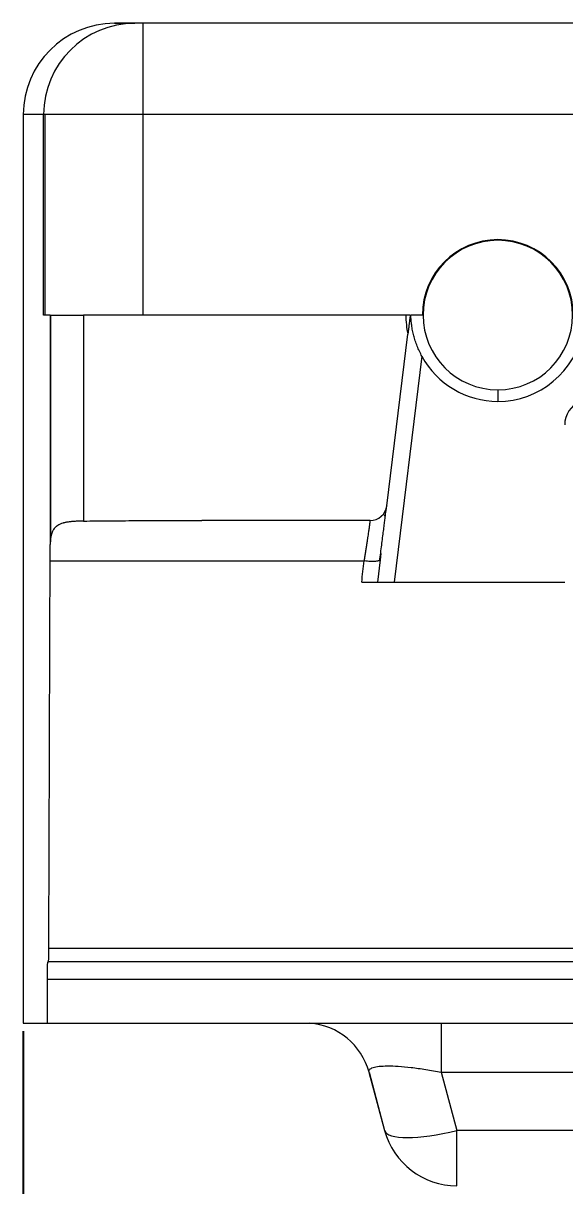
# Model space of a CAD drawing. Header units: millimetres. Extents: x 696 to 1262, y 405 to 535.
# Drawn here: x 695.8 to 728.4, y 447.6 to 517.6 of the extents above; entities that cross this region are included whole.
import ezdxf

# ---------------------------------------------------------------- set-up
doc = ezdxf.new("R2010")
doc.units = ezdxf.units.MM
doc.layers.add('core', color=7, linetype='Continuous', lineweight=20)
doc.layers.add('dim', color=82, linetype='Continuous', lineweight=9)
doc.dimstyles.get("Standard").update_dxf_attribs({"dimtxt": 0.18, "dimasz": 0.18, "dimexe": 0.18, "dimexo": 0.0625, "dimgap": 0.09, "dimtad": 0, "dimtih": 1, "dimtoh": 1, "dimzin": 0, "dimdsep": 46, "dimtxsty": 'Standard', "dimcen": 0.09, "dimadec": 0, "dimazin": 0, "dimtfac": 1, "dimtofl": 0, "dimtmove": 0, "dimatfit": 3, "dimfxl": 0, "dimtolj": 1, "dimtzin": 0, "dimarcsym": 0})

# ---------------------------------------------------------------- blocks, each defined once
blk = doc.blocks.new('*D6')
at = {"layer": 'Defpoints', "color": 0, "lineweight": 18, "transparency": 16777216}
for p in [(695.805, 457.371), (788.125, 457.371), (695.805, 432.13)]:
    blk.add_point(p, dxfattribs=at)
at = {"layer": 'dim', "color": 0, "lineweight": -2, "transparency": 16777216}
for p, q in [((695.805, 456.871), (695.805, 431.631)), ((788.125, 456.871), (788.125, 431.631)), ((697.805, 432.13), (736.465, 432.13)), ((786.125, 432.13), (747.465, 432.13))]:
    blk.add_line(p, q, dxfattribs=at)
at = {"layer": 'dim', "color": 0, "lineweight": 18, "transparency": 16777216}
for points in [[(697.805, 432.464), (697.805, 431.797), (695.805, 432.13)], [(786.125, 432.464), (786.125, 431.797), (788.125, 432.13)]]:
    blk.add_solid(points, dxfattribs=at)
at = {"layer": 'dim', "color": 0, "lineweight": 18, "transparency": 16777216, "insert": (741.965, 432.13), "char_height": 2.5, "attachment_point": 5}
blk.add_mtext('\\A1;92.32', dxfattribs=at)

msp = doc.modelspace()

# ---------------------------------------------------------------- linework, layer by layer
at = {"layer": 'core', "linetype": 'Continuous', "lineweight": 13}
for p, q in [((701.292, 517.571), (702.515, 517.571)), ((780.902, 517.571), (703.028, 517.571)), ((703.028, 512.071), (703.028, 517.571)), ((697.029, 512.071), (695.805, 512.071)), ((703.028, 512.071), (697.029, 512.071)), ((697.029, 500.001), (697.029, 512.071)), ((697.131, 500.001), (697.131, 512.071)), ((703.028, 500.001), (703.028, 512.071)), ((780.902, 512.071), (703.028, 512.071)), ((724.369, 504.501), (724.369, 504.543)), ((697.429, 500.001), (697.429, 486.189)), ((697.463, 486.64), (697.463, 500.001)), ((699.429, 500.001), (699.429, 487.596)), ((719.095, 500.001), (719.089, 499.955)), ((719.803, 497.515), (718.132, 483.91)), ((724.369, 495.501), (724.369, 494.802)), ((717.685, 488.516), (717.681, 488.487)), ((697.422, 485.192), (716.33, 485.192)), ((717.333, 485.648), (717.285, 485.261)), ((697.343, 461.873), (786.587, 461.873)), ((697.264, 460.007), (786.666, 460.007)), ((720.961, 457.371), (720.961, 454.406)), ((716.613, 454.409), (717.553, 450.904)), ((720.961, 454.406), (721.899, 450.907)), ((720.961, 454.406), (762.969, 454.406)), ((721.899, 447.571), (721.899, 450.907)), ((762.031, 450.907), (721.899, 450.907))]:
    msp.add_line(p, q, dxfattribs=at)
at = {"layer": 'core', "linetype": 'Continuous', "lineweight": 18}
for p, q in [((702.528, 517.571), (701.305, 517.571)), ((703.028, 517.571), (702.528, 517.571)), ((780.902, 517.571), (703.028, 517.571)), ((695.805, 512.071), (695.805, 457.371)), ((697.429, 500.001), (697.029, 500.001)), ((697.429, 500.001), (699.429, 500.001)), ((718.831, 500.001), (699.429, 500.001)), ((719.095, 500.001), (718.831, 500.001)), ((719.827, 500.001), (719.131, 500.001)), ((717.685, 488.516), (718.953, 498.844)), ((716.687, 487.633), (706.557, 487.633)), ((717.285, 485.261), (717.119, 483.91)), ((716.173, 483.91), (728.394, 483.91)), ((697.281, 461.059), (697.326, 461.059)), ((786.604, 461.059), (697.326, 461.059)), ((695.805, 457.371), (697.266, 457.371)), ((697.266, 457.371), (786.664, 457.371)), ((716.614, 454.406), (717.552, 450.907))]:
    msp.add_line(p, q, dxfattribs=at)
for centre, radius, start, end in [((701.305, 512.071), 5.5, 90, 180), ((724.369, 500.001), 4.542, 90, 180), ((724.369, 500.001), 4.5, 90, 270), ((724.369, 500.001), 4.542, 0, 90), ((724.369, 500.001), 4.5, 270, 90), ((724.369, 500.001), 5.538, 180, 192.05761), ((724.369, 500.001), 5.199, 270, 349.90183), ((724.369, 500.001), 5.199, 208.56453, 270), ((716.687, 488.638), 1.006, 270, 353.00031), ((712.75, 453.371), 4, 14.99975, 85.95232), ((721.899, 452.071), 4.5, 195, 270)]:
    msp.add_arc(centre, radius, start, end, dxfattribs=at)
at = {"layer": 'core', "linetype": 'Continuous', "lineweight": 13}
for centre, major_axis, ratio, start_param, end_param in [((702.528, 512.071), (0, -5.5), 0.999848, 3.141593, 4.712389), ((729.899, 493.395), (0, -1.508), 0.99863, 3.546469, 4.712389), ((721.899, 452.071), (4.347, 1.165), 0.250563, 3.141593, 4.645351)]:
    msp.add_ellipse(centre, major_axis=major_axis, ratio=ratio, start_param=start_param, end_param=end_param, dxfattribs=at)
at = {"layer": 'core', "linetype": 'Continuous', "lineweight": 18}
for points, degree in [([(719.095, 500.001), (719.091, 499.967), (719.083, 499.902), (719.071, 499.807), (719.06, 499.713), (719.048, 499.62), (719.037, 499.528), (719.026, 499.434), (719.014, 499.34), (719.002, 499.245), (718.99, 499.148), (718.978, 499.049), (718.966, 498.948), (718.957, 498.879), (718.953, 498.844)], 3), ([(717.556, 487.892), (717.648, 488.189), (717.668, 488.414)], 2), ([(699.429, 487.596), (699.945, 487.602), (700.982, 487.612), (702.551, 487.623), (703.607, 487.628), (704.137, 487.629)], 3), ([(704.137, 487.629), (704.944, 487.632), (705.75, 487.633), (706.557, 487.633)], 3), ([(697.422, 485.192), (697.423, 485.37), (697.424, 485.713), (697.427, 486.034), (697.429, 486.189)], 3), ([(697.343, 461.873), (697.352, 464.474), (697.369, 469.67), (697.396, 477.443), (697.413, 482.611), (697.422, 485.192)], 3), ([(716.173, 483.91), (716.225, 484.337), (716.277, 484.765), (716.33, 485.192)], 3), ([(697.266, 457.371), (697.265, 458.25), (697.264, 459.128), (697.264, 460.007)], 3)]:
    msp.add_open_spline(points, degree=degree, dxfattribs=at)
for points, knots in [([(719.803, 497.515), (719.748, 497.616), (719.697, 497.717), (719.601, 497.922), (719.556, 498.025), (719.494, 498.181), (719.475, 498.233), (719.437, 498.338), (719.419, 498.39), (719.367, 498.549), (719.336, 498.654), (719.281, 498.863), (719.257, 498.968), (719.215, 499.176), (719.197, 499.28), (719.168, 499.487), (719.157, 499.591), (719.144, 499.745), (719.141, 499.797), (719.135, 499.899), (719.133, 499.95), (719.131, 500.001)], [0, 0, 0, 0, 0.125, 0.125, 0.25, 0.25, 0.3125, 0.3125, 0.375, 0.375, 0.5, 0.5, 0.625, 0.625, 0.75, 0.75, 0.875, 0.875, 0.9375, 0.9375, 1, 1, 1, 1]), ([(717.258, 485.197), (717.279, 485.362), (717.32, 485.685), (717.379, 486.155), (717.434, 486.597), (717.485, 487.004), (717.531, 487.369), (717.569, 487.683), (717.601, 487.942), (717.616, 488.073), (717.623, 488.128)], [0, 0, 0, 0, 0.124431, 0.249079, 0.373977, 0.499067, 0.624274, 0.749554, 0.874814, 1, 1, 1, 1]), ([(699.429, 487.596), (699.353, 487.596), (699.278, 487.594), (699.13, 487.589), (699.057, 487.586), (698.948, 487.58), (698.894, 487.577), (698.841, 487.573), (698.805, 487.57), (698.787, 487.569), (698.698, 487.561), (698.63, 487.553), (698.497, 487.535), (698.432, 487.524), (698.339, 487.505), (698.293, 487.495), (698.248, 487.483), (698.219, 487.475), (698.204, 487.471), (698.132, 487.45), (698.078, 487.43), (697.977, 487.387), (697.929, 487.362), (697.863, 487.322), (697.842, 487.307), (697.811, 487.284), (697.801, 487.277), (697.781, 487.261), (697.733, 487.22), (697.692, 487.176), (697.632, 487.099), (697.605, 487.058), (697.576, 487.002), (697.571, 486.991), (697.56, 486.969), (697.555, 486.957), (697.539, 486.922), (697.53, 486.898), (697.487, 486.776), (697.465, 486.669), (697.447, 486.526), (697.444, 486.496), (697.439, 486.437), (697.432, 486.347), (697.43, 486.253), (697.429, 486.189)], [0, 0, 0, 0, 0.0625, 0.0625, 0.125, 0.125, 0.15625, 0.171875, 0.171875, 0.1875, 0.1875, 0.25, 0.25, 0.3125, 0.3125, 0.34375, 0.359375, 0.359375, 0.375, 0.375, 0.4375, 0.4375, 0.5, 0.5, 0.53125, 0.53125, 0.546875, 0.546875, 0.5625, 0.625, 0.625, 0.6875, 0.6875, 0.703125, 0.703125, 0.71875, 0.71875, 0.75, 0.75, 0.875, 0.875, 0.90625, 0.90625, 0.9375, 1, 1, 1, 1]), ([(716.687, 487.59), (716.687, 487.592), (716.688, 487.597), (716.688, 487.605), (716.688, 487.611), (716.689, 487.617), (716.689, 487.622), (716.689, 487.626), (716.689, 487.629), (716.688, 487.631), (716.688, 487.633), (716.687, 487.633), (716.687, 487.633)], [0, 0, 0, 0, 0.087477, 0.188895, 0.290305, 0.391706, 0.493101, 0.59449, 0.695873, 0.797252, 0.898627, 1, 1, 1, 1]), ([(717.285, 485.261), (717.284, 485.25), (717.277, 485.239), (717.263, 485.229), (717.262, 485.228), (717.262, 485.228)], [0, 0, 0, 0, 0.955673, 0.955673, 1, 1, 1, 1]), ([(697.326, 461.059), (697.327, 461.059), (697.328, 461.064), (697.329, 461.079), (697.33, 461.085), (697.331, 461.1), (697.331, 461.109), (697.332, 461.138), (697.333, 461.162), (697.335, 461.205), (697.335, 461.22), (697.336, 461.245), (697.336, 461.253), (697.336, 461.271), (697.337, 461.28), (697.338, 461.326), (697.338, 461.366), (697.339, 461.432), (697.34, 461.455), (697.34, 461.49), (697.34, 461.502), (697.34, 461.526), (697.341, 461.539), (697.341, 461.601), (697.342, 461.705), (697.343, 461.816), (697.343, 461.873)], [0, 0, 0, 0, 0.125, 0.125, 0.1875, 0.1875, 0.25, 0.25, 0.375, 0.375, 0.4375, 0.4375, 0.46875, 0.46875, 0.5, 0.5, 0.625, 0.625, 0.6875, 0.6875, 0.71875, 0.71875, 0.75, 0.75, 0.875, 1, 1, 1, 1]), ([(697.264, 460.007), (697.264, 460.075), (697.264, 460.143), (697.264, 460.242), (697.264, 460.276), (697.264, 460.325), (697.264, 460.341), (697.264, 460.374), (697.265, 460.39), (697.265, 460.469), (697.266, 460.53), (697.266, 460.602), (697.267, 460.616), (697.267, 460.644), (697.267, 460.657), (697.268, 460.698), (697.268, 460.749), (697.269, 460.795), (697.27, 460.839), (697.271, 460.86), (697.272, 460.919), (697.273, 460.951), (697.275, 460.991), (697.275, 461.003), (697.276, 461.018), (697.276, 461.023), (697.277, 461.031), (697.277, 461.035), (697.279, 461.052), (697.28, 461.059), (697.281, 461.059)], [0, 0, 0, 0, 0.125, 0.125, 0.1875, 0.1875, 0.21875, 0.21875, 0.25, 0.25, 0.375, 0.375, 0.40625, 0.40625, 0.4375, 0.4375, 0.5, 0.5625, 0.5625, 0.625, 0.625, 0.75, 0.75, 0.8125, 0.8125, 0.84375, 0.84375, 0.875, 0.875, 1, 1, 1, 1])]:
    msp.add_open_spline(points, degree=3, knots=knots, dxfattribs=at)
at = {"layer": 'core', "linetype": 'Continuous', "lineweight": 13}
for points, knots in [([(716.33, 485.192), (716.331, 485.201), (716.334, 485.219), (716.338, 485.246), (716.343, 485.273), (716.347, 485.3), (716.351, 485.326), (716.355, 485.352), (716.36, 485.379), (716.364, 485.405), (716.368, 485.431), (716.372, 485.456), (716.376, 485.482), (716.38, 485.508), (716.384, 485.533), (716.388, 485.558), (716.392, 485.583), (716.396, 485.608), (716.4, 485.633), (716.404, 485.657), (716.408, 485.682), (716.412, 485.706), (716.415, 485.73), (716.419, 485.754), (716.423, 485.778), (716.427, 485.801), (716.43, 485.825), (716.434, 485.848), (716.438, 485.871), (716.441, 485.894), (716.445, 485.917), (716.448, 485.939), (716.452, 485.962), (716.455, 485.984), (716.459, 486.006), (716.462, 486.028), (716.466, 486.05), (716.469, 486.071), (716.472, 486.093), (716.476, 486.114), (716.479, 486.135), (716.493, 486.225), (716.517, 486.38), (716.548, 486.586), (716.576, 486.774), (716.595, 486.9), (716.606, 486.975), (716.611, 487.007), (716.615, 487.039), (716.62, 487.069), (716.624, 487.099), (716.628, 487.129), (716.632, 487.157), (716.636, 487.185), (716.64, 487.212), (716.643, 487.238), (716.647, 487.264), (716.65, 487.288), (716.653, 487.312), (716.656, 487.335), (716.659, 487.357), (716.662, 487.379), (716.665, 487.399), (716.667, 487.419), (716.67, 487.438), (716.672, 487.456), (716.674, 487.473), (716.676, 487.489), (716.678, 487.505), (716.68, 487.519), (716.681, 487.533), (716.683, 487.546), (716.684, 487.558), (716.685, 487.569), (716.686, 487.579), (716.687, 487.586), (716.687, 487.589), (716.687, 487.59)], [0, 0, 0, 0, 0.007627, 0.015229, 0.022806, 0.030358, 0.037885, 0.045386, 0.052863, 0.060314, 0.067741, 0.075142, 0.082519, 0.08987, 0.097196, 0.104497, 0.111774, 0.119025, 0.126251, 0.133452, 0.140628, 0.147779, 0.154905, 0.162007, 0.169083, 0.176134, 0.18316, 0.190162, 0.197138, 0.204089, 0.211016, 0.217917, 0.224794, 0.231645, 0.238472, 0.245274, 0.252051, 0.258803, 0.26553, 0.272232, 0.27891, 0.285562, 0.358834, 0.430757, 0.501344, 0.570605, 0.584909, 0.599208, 0.613502, 0.627792, 0.642077, 0.656357, 0.670633, 0.684905, 0.699172, 0.713436, 0.727695, 0.741951, 0.756203, 0.770451, 0.784696, 0.798938, 0.813177, 0.827412, 0.841645, 0.855875, 0.870102, 0.884326, 0.898548, 0.912768, 0.926986, 0.941201, 0.955415, 0.969626, 0.983836, 0.998045, 1, 1, 1, 1]), ([(717.262, 485.228), (717.249, 485.218), (717.23, 485.21), (717.183, 485.194), (717.153, 485.187), (717.084, 485.176), (717.044, 485.172), (716.956, 485.165), (716.908, 485.163), (716.805, 485.162), (716.751, 485.163), (716.636, 485.167), (716.577, 485.17), (716.455, 485.179), (716.392, 485.185), (716.33, 485.192)], [0, 0, 0, 0, 0.137141, 0.137141, 0.280951, 0.280951, 0.424761, 0.424761, 0.568571, 0.568571, 0.71238, 0.71238, 0.85619, 0.85619, 1, 1, 1, 1]), ([(716.614, 454.406), (716.598, 454.467), (716.623, 454.575), (716.832, 454.695), (717.199, 454.77), (717.713, 454.797), (718.366, 454.775), (719.145, 454.703), (720.025, 454.58), (720.648, 454.468), (720.961, 454.406)], [0, 0, 0, 0, 0.128773, 0.251663, 0.372692, 0.49306, 0.613961, 0.73941, 0.869107, 1, 1, 1, 1])]:
    msp.add_open_spline(points, degree=3, knots=knots, dxfattribs=at)

# ---------------------------------------------------------------- dimensions: what is measured, and where the dimension line sits
at = {"layer": 'dim', "lineweight": 18}
dim = msp.add_linear_dim(base=(695.805, 432.13), p1=(788.125, 457.371), p2=(695.805, 457.371), dimstyle='Standard', override={"dimtxt": 2.5, "dimasz": 2, "dimexe": 0.49975, "dimexo": 0.49975, "dimgap": 0.49975}, dxfattribs=at)
dim.commit()
dim.dimension.update_dxf_attribs({"geometry": '*D6', "text_midpoint": (741.965, 432.13)})

doc.saveas('drawing.dxf')
